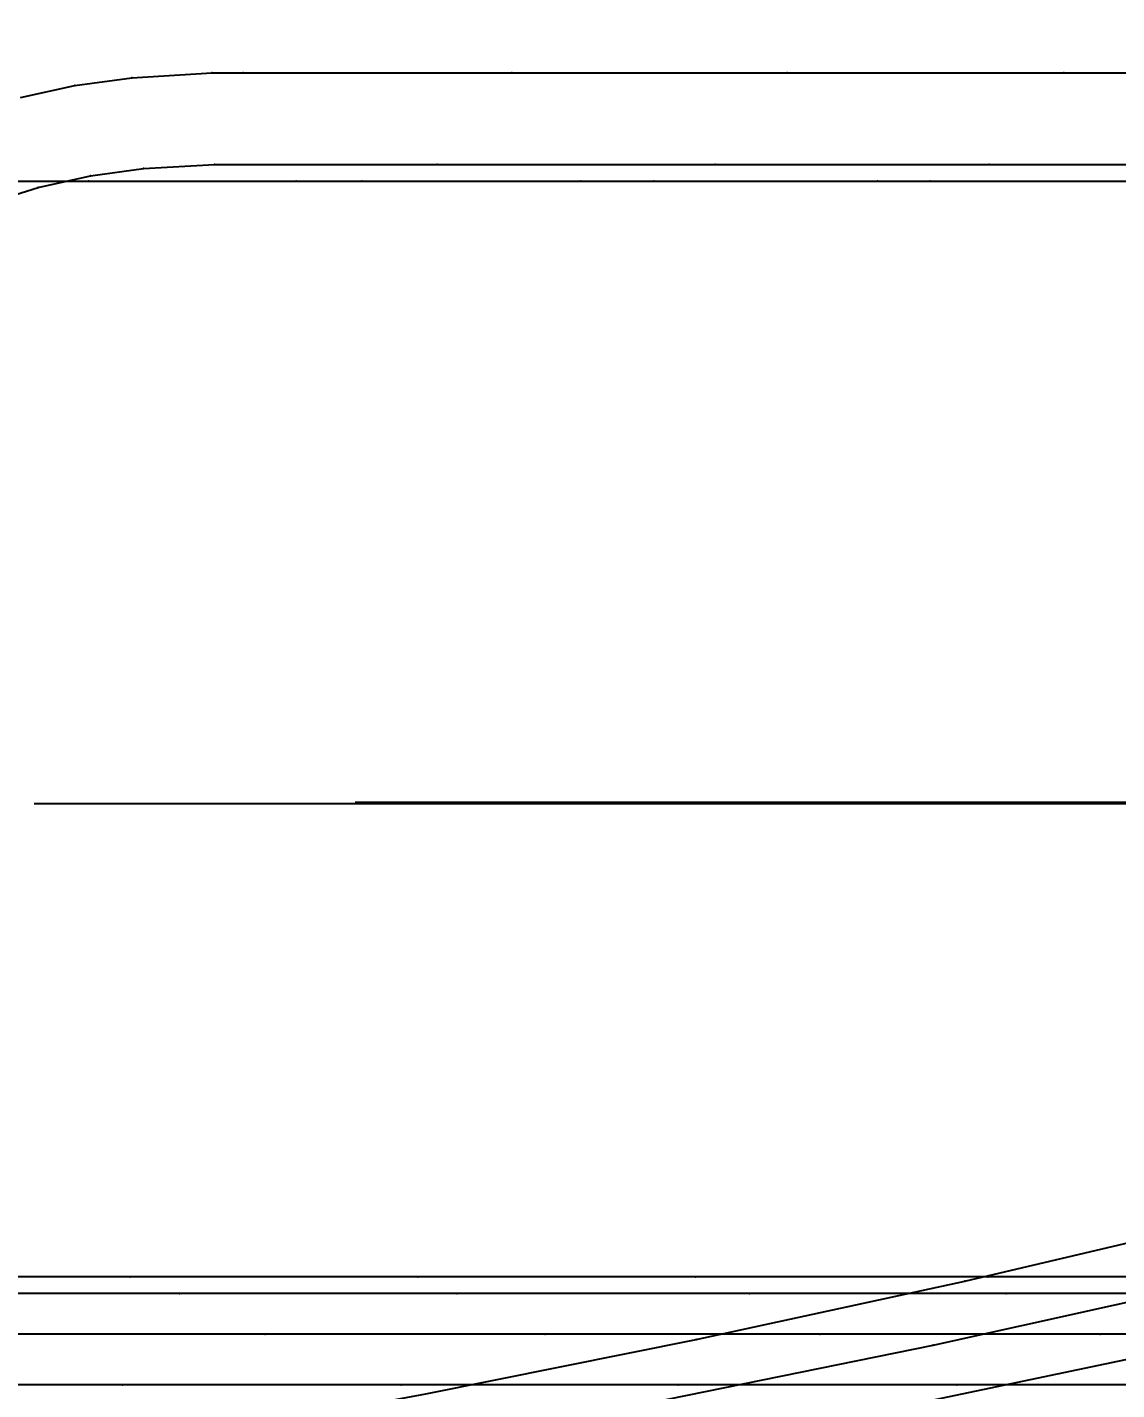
# Model space of a CAD drawing. Extents: x -2408 to 1029, y -526 to 2095.
# Drawn here: x 457.3 to 517.7, y 1470 to 1545.6 of the extents above; entities that cross this region are included whole.
import ezdxf

# ---------------------------------------------------------------- set-up
doc = ezdxf.new("R2010")
doc.units = 0

# ---------------------------------------------------------------- blocks, each defined once
blk = doc.blocks.new(' -30')
at = {"layer": '1'}
blk.add_lwpolyline([(-16.677405, 996.901347), (-1.553066, 998.875569), (13.497761, 1001.026741), (28.566463, 1003.387882), (43.726847, 1005.978906), (58.723608, 1008.760932), (73.717036, 1011.77609), (88.621168, 1015.021706), (103.469701, 1018.514085), (117.89867, 1022.167002), (132.006587, 1025.996081), (146.046572, 1030.066786), (159.896121, 1034.343554), (173.786965, 1038.89631), (188.201002, 1043.887422), (202.501794, 1049.092839), (216.759756, 1054.511191)], dxfattribs=at)
at = {"layer": '3'}
for p in [(88.621168, 1015.021706), (73.717036, 1011.77609)]:
    blk.add_point(p, dxfattribs=at)
blk = doc.blocks.new('-30')
at = {"layer": '1'}
for points in [[(281.533212, 796.135864), (266.529593, 796.135864), (251.06136, 796.135864), (235.699931, 796.135864), (220.231689, 796.135864), (204.781679, 796.135864), (189.638661, 796.135864), (174.015274, 796.135864), (174.015274, 862.937851), (187.175975, 862.937851), (202.55039, 862.937851), (218.340909, 862.937851), (233.516824, 862.937851), (249.711435, 862.937851), (265.049816, 862.937851), (280.228961, 862.937851)], [(181.30982, 709.613483), (184.323657, 710.274496), (187.480841, 710.706619), (191.923027, 710.970078), (193.667923, 710.970078), (208.563598, 710.970078), (223.851492, 710.970078), (239.197375, 710.970078), (254.476055, 710.970078)], [(256.711458, 640.993118), (241.213028, 640.993118), (225.663458, 640.993118), (210.425889, 640.993118), (194.876315, 640.993118), (179.795567, 640.993118)]]:
    blk.add_lwpolyline(points, dxfattribs=at)
at = {"layer": '14'}
for points in [[(288.227416, 801.215897), (269.265299, 801.215897), (255.025405, 801.215897), (238.793439, 801.215897), (223.404164, 801.215897), (207.430386, 801.215897), (190.876288, 801.215897), (174.015274, 801.215897), (174.015274, 862.937851), (182.200869, 862.937851), (196.968828, 862.937851), (213.179199, 862.937851), (229.86736, 862.937851), (245.673339, 862.937851), (262.127564, 862.937851), (278.779259, 862.937851)], [(179.326943, 703.692542), (182.291933, 704.618727), (185.20193, 705.270993), (188.142843, 705.666834), (192.074356, 705.890045), (204.432078, 705.890045), (219.855186, 705.890045), (235.053567, 705.890045), (250.181366, 705.890045)], [(249.224637, 644.168091), (234.984515, 644.168091), (218.752547, 644.168091), (203.363272, 644.168091), (187.38949, 644.168091), (170.835396, 644.168091)]]:
    blk.add_lwpolyline(points, dxfattribs=at)
at = {"layer": '2'}
for p in [(191.923027, 710.970078), (192.074356, 705.890045)]:
    blk.add_point(p, dxfattribs=at)
at = {"layer": '3'}
for p in [(218.340909, 862.937851), (229.86736, 862.937851), (233.516824, 862.937851), (245.673339, 862.937851), (249.711435, 862.937851), (262.127564, 862.937851), (265.049816, 862.937851), (223.404164, 801.215897), (238.793439, 801.215897), (255.025405, 801.215897), (269.265299, 801.215897), (220.231689, 796.135864), (235.699931, 796.135864), (251.06136, 796.135864), (266.529593, 796.135864), (187.480841, 710.706619), (193.667923, 710.970078), (208.563598, 710.970078), (223.851492, 710.970078), (239.197375, 710.970078), (184.323657, 710.274496), (188.142843, 705.666834), (204.432078, 705.890045), (219.855186, 705.890045), (235.053567, 705.890045), (185.20193, 705.270993), (182.291933, 704.618727), (187.38949, 644.168091), (203.363272, 644.168091), (218.752547, 644.168091), (234.984515, 644.168091), (194.876315, 640.993118), (210.425889, 640.993118), (225.663458, 640.993118), (241.213028, 640.993118)]:
    blk.add_point(p, dxfattribs=at)
at = {"layer": '7'}
for p, q in [((215.32692, 828.394547), (329.993668, 828.394547)), ((199.881668, 670.514069), (294.217625, 670.514069))]:
    blk.add_line(p, q, dxfattribs=at)
blk = doc.blocks.new(' -31')
at = {"layer": '1'}
blk.add_lwpolyline([(-17.795201, 994.504582), (-2.889159, 996.340467), (12.212112, 998.376714), (27.069524, 1000.571165), (42.309343, 1003.026105), (57.103525, 1005.61325), (72.14837, 1008.460502), (86.862908, 1011.468573), (101.799206, 1014.765756), (116.409491, 1018.244322), (130.915001, 1021.952954), (145.402375, 1025.916377), (159.820729, 1030.124264), (173.680122, 1034.422597), (187.948491, 1039.111016), (202.267384, 1044.080894), (216.377326, 1049.225897)], dxfattribs=at)
at = {"layer": '3'}
blk.add_point((86.862908, 1011.468573), dxfattribs=at)
blk = doc.blocks.new('-31')
at = {"layer": '1'}
for points in [[(281.533212, 796.135864), (266.529593, 796.135864), (251.06136, 796.135864), (235.699931, 796.135864), (220.231689, 796.135864), (204.781679, 796.135864), (189.638661, 796.135864), (174.015274, 796.135864), (174.015274, 862.937851), (187.175975, 862.937851), (202.55039, 862.937851), (218.340909, 862.937851), (233.516824, 862.937851), (249.711435, 862.937851), (265.049816, 862.937851), (280.228961, 862.937851)], [(181.30982, 709.613483), (184.323657, 710.274496), (187.480841, 710.706619), (191.923027, 710.970078), (193.667923, 710.970078), (208.563598, 710.970078), (223.851492, 710.970078), (239.197375, 710.970078), (254.476055, 710.970078)], [(256.711458, 640.993118), (241.213028, 640.993118), (225.663458, 640.993118), (210.425889, 640.993118), (194.876315, 640.993118), (179.795567, 640.993118)]]:
    blk.add_lwpolyline(points, dxfattribs=at)
at = {"layer": '14'}
for points in [[(288.227416, 801.215897), (269.265299, 801.215897), (255.025405, 801.215897), (238.793439, 801.215897), (223.404164, 801.215897), (207.430386, 801.215897), (190.876288, 801.215897), (174.015274, 801.215897), (174.015274, 862.937851), (182.200869, 862.937851), (196.968828, 862.937851), (213.179199, 862.937851), (229.86736, 862.937851), (245.673339, 862.937851), (262.127564, 862.937851), (278.779259, 862.937851)], [(179.326943, 703.692542), (182.291933, 704.618727), (185.20193, 705.270993), (188.142843, 705.666834), (192.074356, 705.890045), (204.432078, 705.890045), (219.855186, 705.890045), (235.053567, 705.890045), (250.181366, 705.890045)], [(249.224637, 644.168091), (234.984515, 644.168091), (218.752547, 644.168091), (203.363272, 644.168091), (187.38949, 644.168091), (170.835396, 644.168091)]]:
    blk.add_lwpolyline(points, dxfattribs=at)
at = {"layer": '2'}
for p in [(191.923027, 710.970078), (192.074356, 705.890045)]:
    blk.add_point(p, dxfattribs=at)
at = {"layer": '3'}
for p in [(218.340909, 862.937851), (229.86736, 862.937851), (233.516824, 862.937851), (245.673339, 862.937851), (249.711435, 862.937851), (262.127564, 862.937851), (265.049816, 862.937851), (223.404164, 801.215897), (238.793439, 801.215897), (255.025405, 801.215897), (269.265299, 801.215897), (220.231689, 796.135864), (235.699931, 796.135864), (251.06136, 796.135864), (266.529593, 796.135864), (187.480841, 710.706619), (193.667923, 710.970078), (208.563598, 710.970078), (223.851492, 710.970078), (239.197375, 710.970078), (184.323657, 710.274496), (188.142843, 705.666834), (204.432078, 705.890045), (219.855186, 705.890045), (235.053567, 705.890045), (185.20193, 705.270993), (182.291933, 704.618727), (187.38949, 644.168091), (203.363272, 644.168091), (218.752547, 644.168091), (234.984515, 644.168091), (194.876315, 640.993118), (210.425889, 640.993118), (225.663458, 640.993118), (241.213028, 640.993118)]:
    blk.add_point(p, dxfattribs=at)
at = {"layer": '7'}
for p, q in [((215.32692, 828.394547), (329.993668, 828.394547)), ((199.881668, 670.514069), (294.217625, 670.514069))]:
    blk.add_line(p, q, dxfattribs=at)
blk = doc.blocks.new(' -32')
at = {"layer": '1'}
blk.add_lwpolyline([(-17.580763, 992.310636), (-2.66784, 994.062031), (12.329512, 995.989364), (27.19852, 998.080667), (42.534483, 1000.433601), (57.345718, 1002.901455), (72.240179, 1005.584932), (86.979833, 1008.449899), (101.702285, 1011.534519), (116.349741, 1014.839147), (131.220497, 1018.445942), (145.752876, 1022.224506), (160.195872, 1026.232034), (174.597374, 1030.48259), (188.631312, 1034.876482), (202.885353, 1039.597651), (217.472892, 1044.690018)], dxfattribs=at)
blk = doc.blocks.new('-32')
at = {"layer": '1'}
for points in [[(281.533212, 796.135864), (266.529593, 796.135864), (251.06136, 796.135864), (235.699931, 796.135864), (220.231689, 796.135864), (204.781679, 796.135864), (189.638661, 796.135864), (174.015274, 796.135864), (174.015274, 862.937851), (187.175975, 862.937851), (202.55039, 862.937851), (218.340909, 862.937851), (233.516824, 862.937851), (249.711435, 862.937851), (265.049816, 862.937851), (280.228961, 862.937851)], [(181.30982, 709.613483), (184.323657, 710.274496), (187.480841, 710.706619), (191.923027, 710.970078), (193.667923, 710.970078), (208.563598, 710.970078), (223.851492, 710.970078), (239.197375, 710.970078), (254.476055, 710.970078)], [(256.711458, 640.993118), (241.213028, 640.993118), (225.663458, 640.993118), (210.425889, 640.993118), (194.876315, 640.993118), (179.795567, 640.993118)]]:
    blk.add_lwpolyline(points, dxfattribs=at)
at = {"layer": '14'}
for points in [[(288.227416, 801.215897), (269.265299, 801.215897), (255.025405, 801.215897), (238.793439, 801.215897), (223.404164, 801.215897), (207.430386, 801.215897), (190.876288, 801.215897), (174.015274, 801.215897), (174.015274, 862.937851), (182.200869, 862.937851), (196.968828, 862.937851), (213.179199, 862.937851), (229.86736, 862.937851), (245.673339, 862.937851), (262.127564, 862.937851), (278.779259, 862.937851)], [(179.326943, 703.692542), (182.291933, 704.618727), (185.20193, 705.270993), (188.142843, 705.666834), (192.074356, 705.890045), (204.432078, 705.890045), (219.855186, 705.890045), (235.053567, 705.890045), (250.181366, 705.890045)], [(249.224637, 644.168091), (234.984515, 644.168091), (218.752547, 644.168091), (203.363272, 644.168091), (187.38949, 644.168091), (170.835396, 644.168091)]]:
    blk.add_lwpolyline(points, dxfattribs=at)
at = {"layer": '2'}
for p in [(191.923027, 710.970078), (192.074356, 705.890045)]:
    blk.add_point(p, dxfattribs=at)
at = {"layer": '3'}
for p in [(218.340909, 862.937851), (229.86736, 862.937851), (233.516824, 862.937851), (245.673339, 862.937851), (249.711435, 862.937851), (262.127564, 862.937851), (265.049816, 862.937851), (223.404164, 801.215897), (238.793439, 801.215897), (255.025405, 801.215897), (269.265299, 801.215897), (220.231689, 796.135864), (235.699931, 796.135864), (251.06136, 796.135864), (266.529593, 796.135864), (187.480841, 710.706619), (193.667923, 710.970078), (208.563598, 710.970078), (223.851492, 710.970078), (239.197375, 710.970078), (184.323657, 710.274496), (188.142843, 705.666834), (204.432078, 705.890045), (219.855186, 705.890045), (235.053567, 705.890045), (185.20193, 705.270993), (182.291933, 704.618727), (187.38949, 644.168091), (203.363272, 644.168091), (218.752547, 644.168091), (234.984515, 644.168091), (194.876315, 640.993118), (210.425889, 640.993118), (225.663458, 640.993118), (241.213028, 640.993118)]:
    blk.add_point(p, dxfattribs=at)
at = {"layer": '7'}
for p, q in [((215.32692, 828.394547), (329.993668, 828.394547)), ((199.881668, 670.514069), (294.217625, 670.514069))]:
    blk.add_line(p, q, dxfattribs=at)
blk = doc.blocks.new('-33')
at = {"layer": '1'}
for points in [[(281.533212, 796.135864), (266.529593, 796.135864), (251.06136, 796.135864), (235.699931, 796.135864), (220.231689, 796.135864), (204.781679, 796.135864), (189.638661, 796.135864), (174.015274, 796.135864), (174.015274, 862.937851), (187.175975, 862.937851), (202.55039, 862.937851), (218.340909, 862.937851), (233.516824, 862.937851), (249.711435, 862.937851), (265.049816, 862.937851), (280.228961, 862.937851)], [(181.30982, 709.613483), (184.323657, 710.274496), (187.480841, 710.706619), (191.923027, 710.970078), (193.667923, 710.970078), (208.563598, 710.970078), (223.851492, 710.970078), (239.197375, 710.970078), (254.476055, 710.970078)], [(256.711458, 640.993118), (241.213028, 640.993118), (225.663458, 640.993118), (210.425889, 640.993118), (194.876315, 640.993118), (179.795567, 640.993118)]]:
    blk.add_lwpolyline(points, dxfattribs=at)
at = {"layer": '14'}
for points in [[(288.227416, 801.215897), (269.265299, 801.215897), (255.025405, 801.215897), (238.793439, 801.215897), (223.404164, 801.215897), (207.430386, 801.215897), (190.876288, 801.215897), (174.015274, 801.215897), (174.015274, 862.937851), (182.200869, 862.937851), (196.968828, 862.937851), (213.179199, 862.937851), (229.86736, 862.937851), (245.673339, 862.937851), (262.127564, 862.937851), (278.779259, 862.937851)], [(179.326943, 703.692542), (182.291933, 704.618727), (185.20193, 705.270993), (188.142843, 705.666834), (192.074356, 705.890045), (204.432078, 705.890045), (219.855186, 705.890045), (235.053567, 705.890045), (250.181366, 705.890045)], [(249.224637, 644.168091), (234.984515, 644.168091), (218.752547, 644.168091), (203.363272, 644.168091), (187.38949, 644.168091), (170.835396, 644.168091)]]:
    blk.add_lwpolyline(points, dxfattribs=at)
at = {"layer": '2'}
for p in [(191.923027, 710.970078), (192.074356, 705.890045)]:
    blk.add_point(p, dxfattribs=at)
at = {"layer": '3'}
for p in [(218.340909, 862.937851), (229.86736, 862.937851), (233.516824, 862.937851), (245.673339, 862.937851), (249.711435, 862.937851), (262.127564, 862.937851), (265.049816, 862.937851), (223.404164, 801.215897), (238.793439, 801.215897), (255.025405, 801.215897), (269.265299, 801.215897), (220.231689, 796.135864), (235.699931, 796.135864), (251.06136, 796.135864), (266.529593, 796.135864), (187.480841, 710.706619), (193.667923, 710.970078), (208.563598, 710.970078), (223.851492, 710.970078), (239.197375, 710.970078), (184.323657, 710.274496), (188.142843, 705.666834), (204.432078, 705.890045), (219.855186, 705.890045), (235.053567, 705.890045), (185.20193, 705.270993), (182.291933, 704.618727), (187.38949, 644.168091), (203.363272, 644.168091), (218.752547, 644.168091), (234.984515, 644.168091), (194.876315, 640.993118), (210.425889, 640.993118), (225.663458, 640.993118), (241.213028, 640.993118)]:
    blk.add_point(p, dxfattribs=at)
at = {"layer": '7'}
for p, q in [((215.32692, 828.394547), (329.993668, 828.394547)), ((199.881668, 670.514069), (294.217625, 670.514069))]:
    blk.add_line(p, q, dxfattribs=at)
blk = doc.blocks.new('-34')
at = {"layer": '1'}
for points in [[(281.533212, 796.135864), (266.529593, 796.135864), (251.06136, 796.135864), (235.699931, 796.135864), (220.231689, 796.135864), (204.781679, 796.135864), (189.638661, 796.135864), (174.015274, 796.135864), (174.015274, 862.937851), (187.175975, 862.937851), (202.55039, 862.937851), (218.340909, 862.937851), (233.516824, 862.937851), (249.711435, 862.937851), (265.049816, 862.937851), (280.228961, 862.937851)], [(181.30982, 709.613483), (184.323657, 710.274496), (187.480841, 710.706619), (191.923027, 710.970078), (193.667923, 710.970078), (208.563598, 710.970078), (223.851492, 710.970078), (239.197375, 710.970078), (254.476055, 710.970078)], [(256.711458, 640.993118), (241.213028, 640.993118), (225.663458, 640.993118), (210.425889, 640.993118), (194.876315, 640.993118), (179.795567, 640.993118)]]:
    blk.add_lwpolyline(points, dxfattribs=at)
at = {"layer": '14'}
for points in [[(288.227416, 801.215897), (269.265299, 801.215897), (255.025405, 801.215897), (238.793439, 801.215897), (223.404164, 801.215897), (207.430386, 801.215897), (190.876288, 801.215897), (174.015274, 801.215897), (174.015274, 862.937851), (182.200869, 862.937851), (196.968828, 862.937851), (213.179199, 862.937851), (229.86736, 862.937851), (245.673339, 862.937851), (262.127564, 862.937851), (278.779259, 862.937851)], [(179.326943, 703.692542), (182.291933, 704.618727), (185.20193, 705.270993), (188.142843, 705.666834), (192.074356, 705.890045), (204.432078, 705.890045), (219.855186, 705.890045), (235.053567, 705.890045), (250.181366, 705.890045)], [(249.224637, 644.168091), (234.984515, 644.168091), (218.752547, 644.168091), (203.363272, 644.168091), (187.38949, 644.168091), (170.835396, 644.168091)]]:
    blk.add_lwpolyline(points, dxfattribs=at)
at = {"layer": '2'}
for p in [(191.923027, 710.970078), (192.074356, 705.890045)]:
    blk.add_point(p, dxfattribs=at)
at = {"layer": '3'}
for p in [(218.340909, 862.937851), (229.86736, 862.937851), (233.516824, 862.937851), (245.673339, 862.937851), (249.711435, 862.937851), (262.127564, 862.937851), (265.049816, 862.937851), (223.404164, 801.215897), (238.793439, 801.215897), (255.025405, 801.215897), (269.265299, 801.215897), (220.231689, 796.135864), (235.699931, 796.135864), (251.06136, 796.135864), (266.529593, 796.135864), (187.480841, 710.706619), (193.667923, 710.970078), (208.563598, 710.970078), (223.851492, 710.970078), (239.197375, 710.970078), (184.323657, 710.274496), (188.142843, 705.666834), (204.432078, 705.890045), (219.855186, 705.890045), (235.053567, 705.890045), (185.20193, 705.270993), (182.291933, 704.618727), (187.38949, 644.168091), (203.363272, 644.168091), (218.752547, 644.168091), (234.984515, 644.168091), (194.876315, 640.993118), (210.425889, 640.993118), (225.663458, 640.993118), (241.213028, 640.993118)]:
    blk.add_point(p, dxfattribs=at)
at = {"layer": '7'}
for p, q in [((215.32692, 828.394547), (329.993668, 828.394547)), ((199.881668, 670.514069), (294.217625, 670.514069))]:
    blk.add_line(p, q, dxfattribs=at)
blk = doc.blocks.new('-35')
at = {"layer": '1'}
for points in [[(281.533212, 796.135864), (266.529593, 796.135864), (251.06136, 796.135864), (235.699931, 796.135864), (220.231689, 796.135864), (204.781679, 796.135864), (189.638661, 796.135864), (174.015274, 796.135864), (174.015274, 862.937851), (187.175975, 862.937851), (202.55039, 862.937851), (218.340909, 862.937851), (233.516824, 862.937851), (249.711435, 862.937851), (265.049816, 862.937851), (280.228961, 862.937851)], [(181.30982, 709.613483), (184.323657, 710.274496), (187.480841, 710.706619), (191.923027, 710.970078), (193.667923, 710.970078), (208.563598, 710.970078), (223.851492, 710.970078), (239.197375, 710.970078), (254.476055, 710.970078)], [(256.711458, 640.993118), (241.213028, 640.993118), (225.663458, 640.993118), (210.425889, 640.993118), (194.876315, 640.993118), (179.795567, 640.993118)]]:
    blk.add_lwpolyline(points, dxfattribs=at)
at = {"layer": '14'}
for points in [[(288.227416, 801.215897), (269.265299, 801.215897), (255.025405, 801.215897), (238.793439, 801.215897), (223.404164, 801.215897), (207.430386, 801.215897), (190.876288, 801.215897), (174.015274, 801.215897), (174.015274, 862.937851), (182.200869, 862.937851), (196.968828, 862.937851), (213.179199, 862.937851), (229.86736, 862.937851), (245.673339, 862.937851), (262.127564, 862.937851), (278.779259, 862.937851)], [(179.326943, 703.692542), (182.291933, 704.618727), (185.20193, 705.270993), (188.142843, 705.666834), (192.074356, 705.890045), (204.432078, 705.890045), (219.855186, 705.890045), (235.053567, 705.890045), (250.181366, 705.890045)], [(249.224637, 644.168091), (234.984515, 644.168091), (218.752547, 644.168091), (203.363272, 644.168091), (187.38949, 644.168091), (170.835396, 644.168091)]]:
    blk.add_lwpolyline(points, dxfattribs=at)
at = {"layer": '2'}
for p in [(191.923027, 710.970078), (192.074356, 705.890045)]:
    blk.add_point(p, dxfattribs=at)
at = {"layer": '3'}
for p in [(218.340909, 862.937851), (229.86736, 862.937851), (233.516824, 862.937851), (245.673339, 862.937851), (249.711435, 862.937851), (262.127564, 862.937851), (265.049816, 862.937851), (223.404164, 801.215897), (238.793439, 801.215897), (255.025405, 801.215897), (269.265299, 801.215897), (220.231689, 796.135864), (235.699931, 796.135864), (251.06136, 796.135864), (266.529593, 796.135864), (187.480841, 710.706619), (193.667923, 710.970078), (208.563598, 710.970078), (223.851492, 710.970078), (239.197375, 710.970078), (184.323657, 710.274496), (188.142843, 705.666834), (204.432078, 705.890045), (219.855186, 705.890045), (235.053567, 705.890045), (185.20193, 705.270993), (182.291933, 704.618727), (187.38949, 644.168091), (203.363272, 644.168091), (218.752547, 644.168091), (234.984515, 644.168091), (194.876315, 640.993118), (210.425889, 640.993118), (225.663458, 640.993118), (241.213028, 640.993118)]:
    blk.add_point(p, dxfattribs=at)
at = {"layer": '7'}
for p, q in [((215.32692, 828.394547), (329.993668, 828.394547)), ((199.881668, 670.514069), (294.217625, 670.514069))]:
    blk.add_line(p, q, dxfattribs=at)
blk = doc.blocks.new('-36')
at = {"layer": '1'}
for points in [[(281.533212, 796.135864), (266.529593, 796.135864), (251.06136, 796.135864), (235.699931, 796.135864), (220.231689, 796.135864), (204.781679, 796.135864), (189.638661, 796.135864), (174.015274, 796.135864), (174.015274, 862.937851), (187.175975, 862.937851), (202.55039, 862.937851), (218.340909, 862.937851), (233.516824, 862.937851), (249.711435, 862.937851), (265.049816, 862.937851), (280.228961, 862.937851)], [(181.30982, 709.613483), (184.323657, 710.274496), (187.480841, 710.706619), (191.923027, 710.970078), (193.667923, 710.970078), (208.563598, 710.970078), (223.851492, 710.970078), (239.197375, 710.970078), (254.476055, 710.970078)], [(256.711458, 640.993118), (241.213028, 640.993118), (225.663458, 640.993118), (210.425889, 640.993118), (194.876315, 640.993118), (179.795567, 640.993118)]]:
    blk.add_lwpolyline(points, dxfattribs=at)
at = {"layer": '14'}
for points in [[(288.227416, 801.215897), (269.265299, 801.215897), (255.025405, 801.215897), (238.793439, 801.215897), (223.404164, 801.215897), (207.430386, 801.215897), (190.876288, 801.215897), (174.015274, 801.215897), (174.015274, 862.937851), (182.200869, 862.937851), (196.968828, 862.937851), (213.179199, 862.937851), (229.86736, 862.937851), (245.673339, 862.937851), (262.127564, 862.937851), (278.779259, 862.937851)], [(179.326943, 703.692542), (182.291933, 704.618727), (185.20193, 705.270993), (188.142843, 705.666834), (192.074356, 705.890045), (204.432078, 705.890045), (219.855186, 705.890045), (235.053567, 705.890045), (250.181366, 705.890045)], [(249.224637, 644.168091), (234.984515, 644.168091), (218.752547, 644.168091), (203.363272, 644.168091), (187.38949, 644.168091), (170.835396, 644.168091)]]:
    blk.add_lwpolyline(points, dxfattribs=at)
at = {"layer": '2'}
for p in [(191.923027, 710.970078), (192.074356, 705.890045)]:
    blk.add_point(p, dxfattribs=at)
at = {"layer": '3'}
for p in [(218.340909, 862.937851), (229.86736, 862.937851), (233.516824, 862.937851), (245.673339, 862.937851), (249.711435, 862.937851), (262.127564, 862.937851), (265.049816, 862.937851), (223.404164, 801.215897), (238.793439, 801.215897), (255.025405, 801.215897), (269.265299, 801.215897), (220.231689, 796.135864), (235.699931, 796.135864), (251.06136, 796.135864), (266.529593, 796.135864), (187.480841, 710.706619), (193.667923, 710.970078), (208.563598, 710.970078), (223.851492, 710.970078), (239.197375, 710.970078), (184.323657, 710.274496), (188.142843, 705.666834), (204.432078, 705.890045), (219.855186, 705.890045), (235.053567, 705.890045), (185.20193, 705.270993), (182.291933, 704.618727), (187.38949, 644.168091), (203.363272, 644.168091), (218.752547, 644.168091), (234.984515, 644.168091), (194.876315, 640.993118), (210.425889, 640.993118), (225.663458, 640.993118), (241.213028, 640.993118)]:
    blk.add_point(p, dxfattribs=at)
at = {"layer": '7'}
for p, q in [((215.32692, 828.394547), (329.993668, 828.394547)), ((199.881668, 670.514069), (294.217625, 670.514069))]:
    blk.add_line(p, q, dxfattribs=at)
blk = doc.blocks.new('-37')
at = {"layer": '1'}
for points in [[(281.533212, 796.135864), (266.529593, 796.135864), (251.06136, 796.135864), (235.699931, 796.135864), (220.231689, 796.135864), (204.781679, 796.135864), (189.638661, 796.135864), (174.015274, 796.135864), (174.015274, 862.937851), (187.175975, 862.937851), (202.55039, 862.937851), (218.340909, 862.937851), (233.516824, 862.937851), (249.711435, 862.937851), (265.049816, 862.937851), (280.228961, 862.937851)], [(181.30982, 709.613483), (184.323657, 710.274496), (187.480841, 710.706619), (191.923027, 710.970078), (193.667923, 710.970078), (208.563598, 710.970078), (223.851492, 710.970078), (239.197375, 710.970078), (254.476055, 710.970078)], [(256.711458, 640.993118), (241.213028, 640.993118), (225.663458, 640.993118), (210.425889, 640.993118), (194.876315, 640.993118), (179.795567, 640.993118)]]:
    blk.add_lwpolyline(points, dxfattribs=at)
at = {"layer": '14'}
for points in [[(288.227416, 801.215897), (269.265299, 801.215897), (255.025405, 801.215897), (238.793439, 801.215897), (223.404164, 801.215897), (207.430386, 801.215897), (190.876288, 801.215897), (174.015274, 801.215897), (174.015274, 862.937851), (182.200869, 862.937851), (196.968828, 862.937851), (213.179199, 862.937851), (229.86736, 862.937851), (245.673339, 862.937851), (262.127564, 862.937851), (278.779259, 862.937851)], [(179.326943, 703.692542), (182.291933, 704.618727), (185.20193, 705.270993), (188.142843, 705.666834), (192.074356, 705.890045), (204.432078, 705.890045), (219.855186, 705.890045), (235.053567, 705.890045), (250.181366, 705.890045)], [(249.224637, 644.168091), (234.984515, 644.168091), (218.752547, 644.168091), (203.363272, 644.168091), (187.38949, 644.168091), (170.835396, 644.168091)]]:
    blk.add_lwpolyline(points, dxfattribs=at)
at = {"layer": '2'}
for p in [(191.923027, 710.970078), (192.074356, 705.890045)]:
    blk.add_point(p, dxfattribs=at)
at = {"layer": '3'}
for p in [(218.340909, 862.937851), (229.86736, 862.937851), (233.516824, 862.937851), (245.673339, 862.937851), (249.711435, 862.937851), (262.127564, 862.937851), (265.049816, 862.937851), (223.404164, 801.215897), (238.793439, 801.215897), (255.025405, 801.215897), (269.265299, 801.215897), (220.231689, 796.135864), (235.699931, 796.135864), (251.06136, 796.135864), (266.529593, 796.135864), (187.480841, 710.706619), (193.667923, 710.970078), (208.563598, 710.970078), (223.851492, 710.970078), (239.197375, 710.970078), (184.323657, 710.274496), (188.142843, 705.666834), (204.432078, 705.890045), (219.855186, 705.890045), (235.053567, 705.890045), (185.20193, 705.270993), (182.291933, 704.618727), (187.38949, 644.168091), (203.363272, 644.168091), (218.752547, 644.168091), (234.984515, 644.168091), (194.876315, 640.993118), (210.425889, 640.993118), (225.663458, 640.993118), (241.213028, 640.993118)]:
    blk.add_point(p, dxfattribs=at)
at = {"layer": '7'}
for p, q in [((215.32692, 828.394547), (329.993668, 828.394547)), ((199.881668, 670.514069), (294.217625, 670.514069))]:
    blk.add_line(p, q, dxfattribs=at)
blk = doc.blocks.new('-38')
at = {"layer": '1'}
for points in [[(281.533212, 796.135864), (266.529593, 796.135864), (251.06136, 796.135864), (235.699931, 796.135864), (220.231689, 796.135864), (204.781679, 796.135864), (189.638661, 796.135864), (174.015274, 796.135864), (174.015274, 862.937851), (187.175975, 862.937851), (202.55039, 862.937851), (218.340909, 862.937851), (233.516824, 862.937851), (249.711435, 862.937851), (265.049816, 862.937851), (280.228961, 862.937851)], [(181.30982, 709.613483), (184.323657, 710.274496), (187.480841, 710.706619), (191.923027, 710.970078), (193.667923, 710.970078), (208.563598, 710.970078), (223.851492, 710.970078), (239.197375, 710.970078), (254.476055, 710.970078)], [(256.711458, 640.993118), (241.213028, 640.993118), (225.663458, 640.993118), (210.425889, 640.993118), (194.876315, 640.993118), (179.795567, 640.993118)]]:
    blk.add_lwpolyline(points, dxfattribs=at)
at = {"layer": '14'}
for points in [[(288.227416, 801.215897), (269.265299, 801.215897), (255.025405, 801.215897), (238.793439, 801.215897), (223.404164, 801.215897), (207.430386, 801.215897), (190.876288, 801.215897), (174.015274, 801.215897), (174.015274, 862.937851), (182.200869, 862.937851), (196.968828, 862.937851), (213.179199, 862.937851), (229.86736, 862.937851), (245.673339, 862.937851), (262.127564, 862.937851), (278.779259, 862.937851)], [(179.326943, 703.692542), (182.291933, 704.618727), (185.20193, 705.270993), (188.142843, 705.666834), (192.074356, 705.890045), (204.432078, 705.890045), (219.855186, 705.890045), (235.053567, 705.890045), (250.181366, 705.890045)], [(249.224637, 644.168091), (234.984515, 644.168091), (218.752547, 644.168091), (203.363272, 644.168091), (187.38949, 644.168091), (170.835396, 644.168091)]]:
    blk.add_lwpolyline(points, dxfattribs=at)
at = {"layer": '2'}
for p in [(191.923027, 710.970078), (192.074356, 705.890045)]:
    blk.add_point(p, dxfattribs=at)
at = {"layer": '3'}
for p in [(218.340909, 862.937851), (229.86736, 862.937851), (233.516824, 862.937851), (245.673339, 862.937851), (249.711435, 862.937851), (262.127564, 862.937851), (265.049816, 862.937851), (223.404164, 801.215897), (238.793439, 801.215897), (255.025405, 801.215897), (269.265299, 801.215897), (220.231689, 796.135864), (235.699931, 796.135864), (251.06136, 796.135864), (266.529593, 796.135864), (187.480841, 710.706619), (193.667923, 710.970078), (208.563598, 710.970078), (223.851492, 710.970078), (239.197375, 710.970078), (184.323657, 710.274496), (188.142843, 705.666834), (204.432078, 705.890045), (219.855186, 705.890045), (235.053567, 705.890045), (185.20193, 705.270993), (182.291933, 704.618727), (187.38949, 644.168091), (203.363272, 644.168091), (218.752547, 644.168091), (234.984515, 644.168091), (194.876315, 640.993118), (210.425889, 640.993118), (225.663458, 640.993118), (241.213028, 640.993118)]:
    blk.add_point(p, dxfattribs=at)
at = {"layer": '7'}
for p, q in [((215.32692, 828.394547), (329.993668, 828.394547)), ((199.881668, 670.514069), (294.217625, 670.514069))]:
    blk.add_line(p, q, dxfattribs=at)
blk = doc.blocks.new('-39')
at = {"layer": '1'}
for points in [[(281.533212, 796.135864), (266.529593, 796.135864), (251.06136, 796.135864), (235.699931, 796.135864), (220.231689, 796.135864), (204.781679, 796.135864), (189.638661, 796.135864), (174.015274, 796.135864), (174.015274, 862.937851), (187.175975, 862.937851), (202.55039, 862.937851), (218.340909, 862.937851), (233.516824, 862.937851), (249.711435, 862.937851), (265.049816, 862.937851), (280.228961, 862.937851)], [(181.30982, 709.613483), (184.323657, 710.274496), (187.480841, 710.706619), (191.923027, 710.970078), (193.667923, 710.970078), (208.563598, 710.970078), (223.851492, 710.970078), (239.197375, 710.970078), (254.476055, 710.970078)], [(256.711458, 640.993118), (241.213028, 640.993118), (225.663458, 640.993118), (210.425889, 640.993118), (194.876315, 640.993118), (179.795567, 640.993118)]]:
    blk.add_lwpolyline(points, dxfattribs=at)
at = {"layer": '14'}
for points in [[(288.227416, 801.215897), (269.265299, 801.215897), (255.025405, 801.215897), (238.793439, 801.215897), (223.404164, 801.215897), (207.430386, 801.215897), (190.876288, 801.215897), (174.015274, 801.215897), (174.015274, 862.937851), (182.200869, 862.937851), (196.968828, 862.937851), (213.179199, 862.937851), (229.86736, 862.937851), (245.673339, 862.937851), (262.127564, 862.937851), (278.779259, 862.937851)], [(179.326943, 703.692542), (182.291933, 704.618727), (185.20193, 705.270993), (188.142843, 705.666834), (192.074356, 705.890045), (204.432078, 705.890045), (219.855186, 705.890045), (235.053567, 705.890045), (250.181366, 705.890045)], [(249.224637, 644.168091), (234.984515, 644.168091), (218.752547, 644.168091), (203.363272, 644.168091), (187.38949, 644.168091), (170.835396, 644.168091)]]:
    blk.add_lwpolyline(points, dxfattribs=at)
at = {"layer": '2'}
for p in [(191.923027, 710.970078), (192.074356, 705.890045)]:
    blk.add_point(p, dxfattribs=at)
at = {"layer": '3'}
for p in [(218.340909, 862.937851), (229.86736, 862.937851), (233.516824, 862.937851), (245.673339, 862.937851), (249.711435, 862.937851), (262.127564, 862.937851), (265.049816, 862.937851), (223.404164, 801.215897), (238.793439, 801.215897), (255.025405, 801.215897), (269.265299, 801.215897), (220.231689, 796.135864), (235.699931, 796.135864), (251.06136, 796.135864), (266.529593, 796.135864), (187.480841, 710.706619), (193.667923, 710.970078), (208.563598, 710.970078), (223.851492, 710.970078), (239.197375, 710.970078), (184.323657, 710.274496), (188.142843, 705.666834), (204.432078, 705.890045), (219.855186, 705.890045), (235.053567, 705.890045), (185.20193, 705.270993), (182.291933, 704.618727), (187.38949, 644.168091), (203.363272, 644.168091), (218.752547, 644.168091), (234.984515, 644.168091), (194.876315, 640.993118), (210.425889, 640.993118), (225.663458, 640.993118), (241.213028, 640.993118)]:
    blk.add_point(p, dxfattribs=at)
at = {"layer": '7'}
for p, q in [((215.32692, 828.394547), (329.993668, 828.394547)), ((199.881668, 670.514069), (294.217625, 670.514069))]:
    blk.add_line(p, q, dxfattribs=at)
blk = doc.blocks.new('-40')
at = {"layer": '1'}
for points in [[(281.533212, 796.135864), (266.529593, 796.135864), (251.06136, 796.135864), (235.699931, 796.135864), (220.231689, 796.135864), (204.781679, 796.135864), (189.638661, 796.135864), (174.015274, 796.135864), (174.015274, 862.937851), (187.175975, 862.937851), (202.55039, 862.937851), (218.340909, 862.937851), (233.516824, 862.937851), (249.711435, 862.937851), (265.049816, 862.937851), (280.228961, 862.937851)], [(181.30982, 709.613483), (184.323657, 710.274496), (187.480841, 710.706619), (191.923027, 710.970078), (193.667923, 710.970078), (208.563598, 710.970078), (223.851492, 710.970078), (239.197375, 710.970078), (254.476055, 710.970078)], [(256.711458, 640.993118), (241.213028, 640.993118), (225.663458, 640.993118), (210.425889, 640.993118), (194.876315, 640.993118), (179.795567, 640.993118)]]:
    blk.add_lwpolyline(points, dxfattribs=at)
at = {"layer": '14'}
for points in [[(288.227416, 801.215897), (269.265299, 801.215897), (255.025405, 801.215897), (238.793439, 801.215897), (223.404164, 801.215897), (207.430386, 801.215897), (190.876288, 801.215897), (174.015274, 801.215897), (174.015274, 862.937851), (182.200869, 862.937851), (196.968828, 862.937851), (213.179199, 862.937851), (229.86736, 862.937851), (245.673339, 862.937851), (262.127564, 862.937851), (278.779259, 862.937851)], [(179.326943, 703.692542), (182.291933, 704.618727), (185.20193, 705.270993), (188.142843, 705.666834), (192.074356, 705.890045), (204.432078, 705.890045), (219.855186, 705.890045), (235.053567, 705.890045), (250.181366, 705.890045)], [(249.224637, 644.168091), (234.984515, 644.168091), (218.752547, 644.168091), (203.363272, 644.168091), (187.38949, 644.168091), (170.835396, 644.168091)]]:
    blk.add_lwpolyline(points, dxfattribs=at)
at = {"layer": '2'}
for p in [(191.923027, 710.970078), (192.074356, 705.890045)]:
    blk.add_point(p, dxfattribs=at)
at = {"layer": '3'}
for p in [(218.340909, 862.937851), (229.86736, 862.937851), (233.516824, 862.937851), (245.673339, 862.937851), (249.711435, 862.937851), (262.127564, 862.937851), (265.049816, 862.937851), (223.404164, 801.215897), (238.793439, 801.215897), (255.025405, 801.215897), (269.265299, 801.215897), (220.231689, 796.135864), (235.699931, 796.135864), (251.06136, 796.135864), (266.529593, 796.135864), (187.480841, 710.706619), (193.667923, 710.970078), (208.563598, 710.970078), (223.851492, 710.970078), (239.197375, 710.970078), (184.323657, 710.274496), (188.142843, 705.666834), (204.432078, 705.890045), (219.855186, 705.890045), (235.053567, 705.890045), (185.20193, 705.270993), (182.291933, 704.618727), (187.38949, 644.168091), (203.363272, 644.168091), (218.752547, 644.168091), (234.984515, 644.168091), (194.876315, 640.993118), (210.425889, 640.993118), (225.663458, 640.993118), (241.213028, 640.993118)]:
    blk.add_point(p, dxfattribs=at)
at = {"layer": '7'}
for p, q in [((215.32692, 828.394547), (329.993668, 828.394547)), ((199.881668, 670.514069), (294.217625, 670.514069))]:
    blk.add_line(p, q, dxfattribs=at)

msp = doc.modelspace()

# ---------------------------------------------------------------- block references
at = {"layer": '1'}
for name, p in [('-30', (275.61524, 832.076891)), ('-31', (275.61524, 832.076891)), ('-32', (275.61524, 832.076891)), ('-33', (275.61524, 832.076891)), ('-34', (275.61524, 832.076891)), ('-35', (275.61524, 832.076891)), ('-36', (275.61524, 832.076891)), ('-37', (275.61524, 832.076891)), ('-38', (275.61524, 832.076891)), ('-39', (275.61524, 832.076891)), ('-40', (275.61524, 832.076891)), ('-30', (242.348354, 674.107349)), ('-31', (242.348354, 674.107349)), ('-32', (242.348354, 674.107349)), ('-33', (242.348354, 674.107349)), ('-34', (242.348354, 674.107349)), ('-35', (242.348354, 674.107349)), ('-36', (242.348354, 674.107349)), ('-37', (242.348354, 674.107349)), ('-38', (242.348354, 674.107349)), ('-39', (242.348354, 674.107349)), ('-40', (242.348354, 674.107349)), (' -32', (420.69429, 460.98861)), (' -31', (420.69429, 460.98861)), (' -30', (420.69429, 460.98861))]:
    msp.add_blockref(name, p, dxfattribs=at)

doc.saveas('drawing.dxf')
